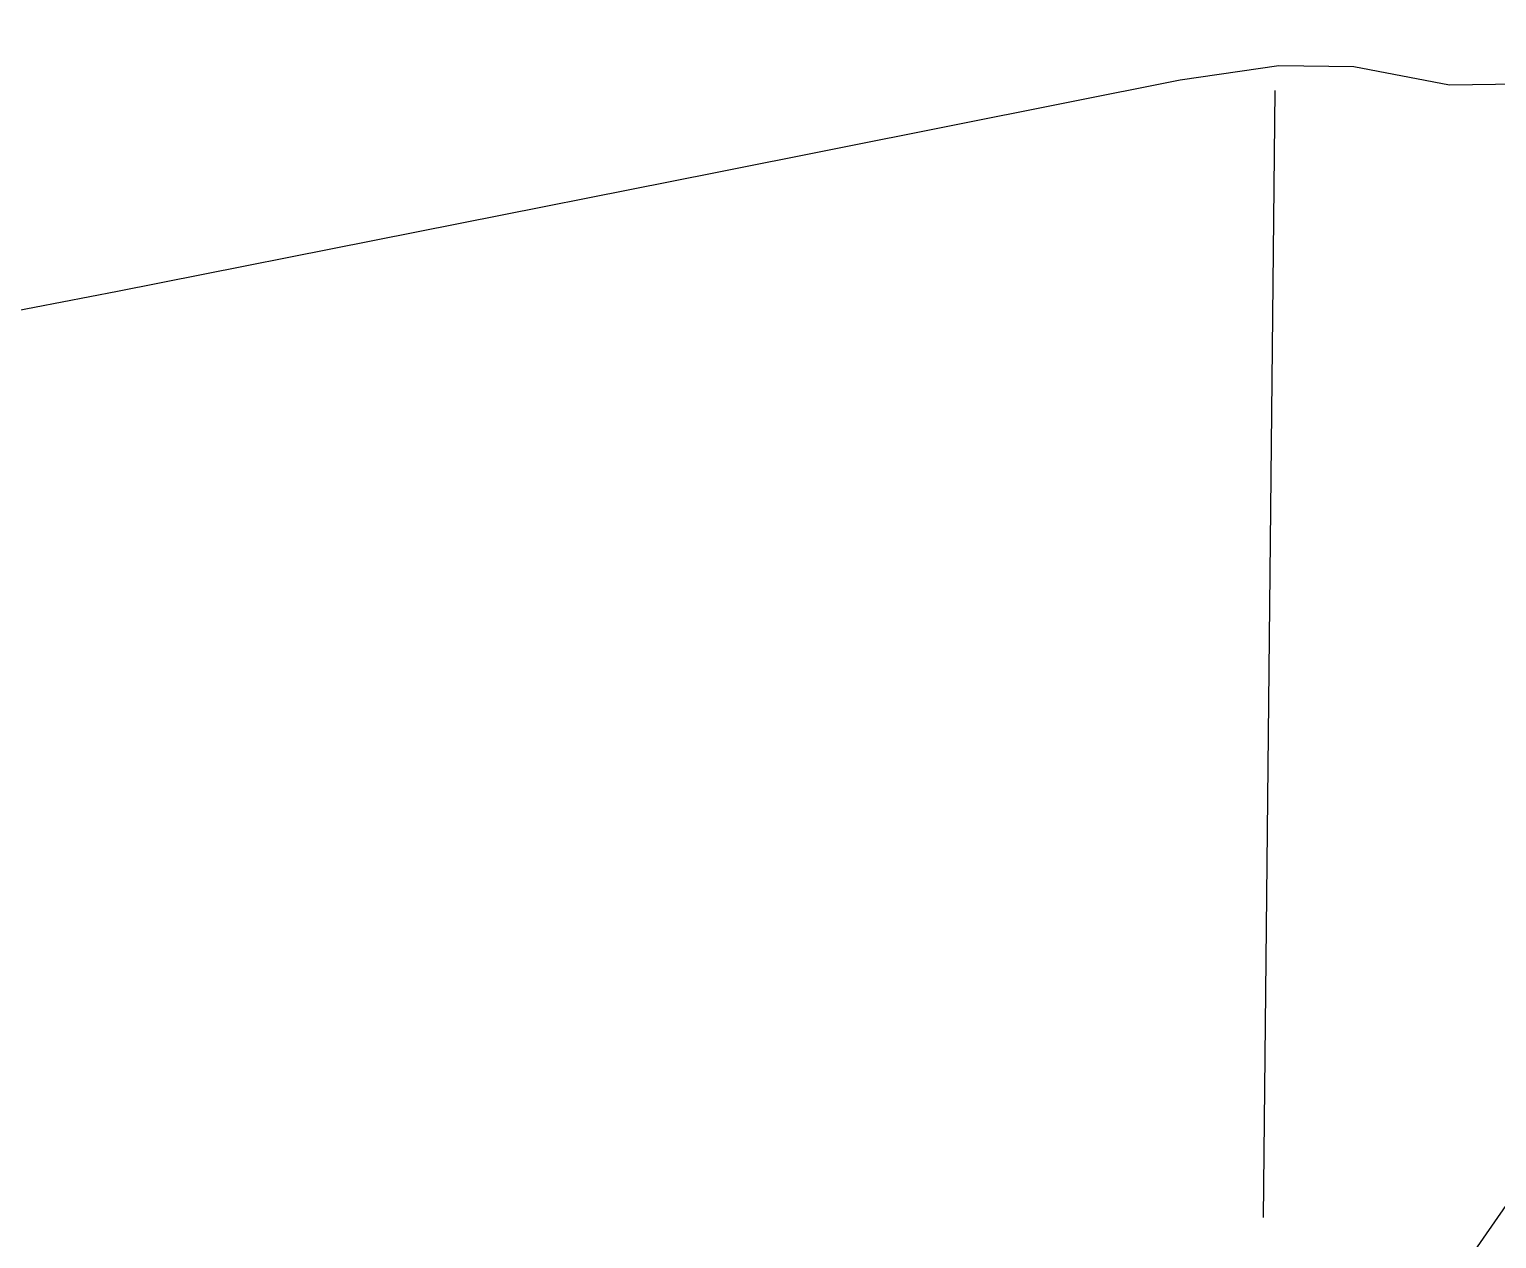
# Model space of a CAD drawing. Header units: inches. Extents: x 653559 to 669309, y 7245317 to 7256454.
# Drawn here: x 658533.3 to 658852, y 7246886.9 to 7247149.6 of the extents above; entities that cross this region are included whole.
import ezdxf

# ---------------------------------------------------------------- set-up
doc = ezdxf.new("R2010")
doc.units = ezdxf.units.IN
doc.header["$MEASUREMENT"] = 0
for name, color, linetype in [('Alambrados', 7, 'Continuous'), ('Caminos', 1, 'Continuous'), ('Perimetral', 190, 'Continuous')]:
    doc.layers.add(name, color=color, linetype=linetype)

msp = doc.modelspace()

# ---------------------------------------------------------------- linework, layer by layer
at = {"layer": 'Alambrados', "transparency": 33554613}
msp.add_line((658803.85, 7247136.31), (658801.33, 7246891.49), dxfattribs=at)
at = {"layer": 'Caminos', "transparency": 33554613}
msp.add_lwpolyline([(658881.82, 7247138.07), (658841.81, 7247137.43), (658820.98, 7247141.43), (658804.71, 7247141.69), (658783.27, 7247138.52), (658682.34, 7247118.41), (658552.43, 7247092.61), (658420.15, 7247067.14), (658291.72, 7247040.78), (658195.2, 7247021.73), (658134.08, 7247010.62), (658066.46, 7246997.92), (658035.98, 7246991.57), (657998.03, 7246984.43), (657963.27, 7246979.51), (657950.57, 7246978.71), (657920.88, 7246973.47)], dxfattribs=at)
at = {"layer": 'Perimetral', "color": 200}
msp.add_polyline3d([(659144.57, 7248209.18, 0), (657741.32, 7247683.45, 0), (656870.4, 7247727.32, 0), (656094.93, 7247152.32, 0), (655644.01, 7247048.1, 0), (655632.95, 7246936.61, 0), (655650.79, 7246789.02, 0), (655630.98, 7246669.88, 0), (655636.31, 7246617.76, 0), (655813.63, 7245941.26, 0), (655985.29, 7246011.9, 0), (656173.86, 7246099.65, 0), (656194.49, 7246071.11, 0), (656180.54, 7245958.97, 0), (656147.65, 7245877.93, 0), (656073.71, 7245732.02, 0), (656147.27, 7245725.28, 0), (656689.77, 7245811.04, 0), (658274.51, 7246688.88, 0), (658511.69, 7246627.38, 0), (658774.09, 7246779.08, 0), (658953.13, 7247036.61, 0)], dxfattribs=at)

doc.saveas('drawing.dxf')
